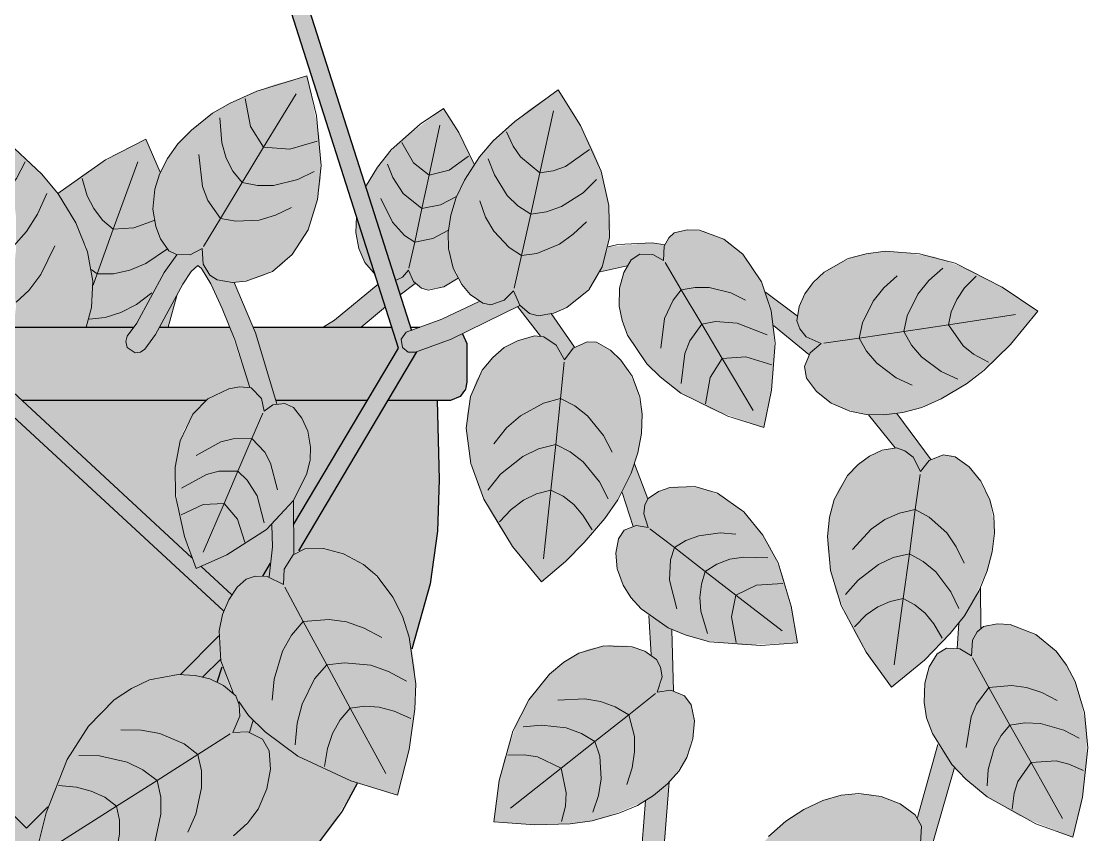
# Model space of a CAD drawing. Header units: millimetres. Extents: x -4 to 8794, y -6642 to 2653.
# Drawn here: x 3198.6 to 3489.2, y -4239.5 to -4017.7 of the extents above; entities that cross this region are included whole.
import ezdxf

# ---------------------------------------------------------------- set-up
doc = ezdxf.new("R2010")
doc.units = ezdxf.units.MM
for name, color, linetype, lineweight, true_color in [('VEG-HOJAS', 117, 'Continuous', 18, 0x2e5e38), ('VEG-MACETA', 25, 'Continuous', 25, 0x745440), ('VEG-NERVIOS', 115, 'Continuous', 9, 0x528c5c)]:
    doc.layers.add(name, color=color, linetype=linetype, lineweight=lineweight, true_color=true_color)
doc.layers.add('VEG-RELLENO', color=253, linetype='Continuous', true_color=0x96c896)

# ---------------------------------------------------------------- blocks, each defined once
blk = doc.blocks.new('VEG_Pothos_colgante_ALZADO')
at = {"layer": 'VEG-RELLENO', "true_color": 0xeadcc2}
h = blk.add_hatch(color=254, dxfattribs=at)
h.dxf.hatch_style = 1
h.paths.add_polyline_path([(-2.4, -761), (-43.8, -719.5), (-41.4, -718.9), (-42.7, -713.9), (0, -756.6), (5.8, -750.8), (3.2, -760.2), (2.4, -761), (2.4, -790), (-2.4, -790)])
h.paths.add_polyline_path([(-28.3, -787.4), (-31.6, -783.4), (-36.1, -779.4), (-55.2, -721.9), (-50.4, -721.2)])
h.paths.add_polyline_path([(-86.2, -660.6), (-83.2, -656.3), (-70, -678.5), (-76.1, -677.6)])
h.paths.add_polyline_path([(-106.1, -627.2), (-106.3, -625.3), (-5.5, -309.3), (-3.4, -311.1), (0, -312), (3.4, -311.1), (5.5, -309.3), (104.9, -620.9), (102.4, -622.5), (102.2, -625), (103.7, -626.7), (106.3, -626.8), (74.1, -681), (72.8, -681.9), (72.8, -673.7), (101.4, -625.7), (1.6, -312.9), (-17.5, -625), (45, -682.9), (46.2, -685.8), (47.5, -685.2), (55.9, -693), (53.7, -697.4), (-19.4, -629.9), (-52.8, -691.7), (-56.1, -687.7), (-22.4, -625.3), (-3.6, -319.1), (-101.4, -625.7), (-98.9, -630), (-104.1, -630.5)])
h.paths.add_polyline_path([(-2.4, -31.7), (2.4, -31.7), (2.4, -288.6), (0, -288), (-2.4, -288.6)])
h.paths.add_polyline_path([(56, -719.5), (51.9, -716.8), (53.3, -712.6), (54.5, -716)])
h.paths.add_polyline_path([(33.5, -787.1), (30.7, -792.3), (29.2, -792.3), (28.1, -791.5), (27.7, -789.2), (35.1, -767.3), (40.5, -766.2)])
h.paths.add_polyline_path([(48, -715.4), (41.9, -714.7), (52.4, -704.2), (52.8, -710.6)])
h.paths.add_polyline_path([(66.5, -684.4), (66.1, -688.1), (64.4, -687.9)])
at = {"layer": 'VEG-RELLENO', "true_color": 0x6ba364}
h = blk.add_hatch(color=83, dxfattribs=at)
h.dxf.hatch_style = 1
h.paths.add_polyline_path([(76.4, -551.5), (79.8, -567.9), (80.2, -579.6), (78.9, -587), (77.3, -592), (75.1, -596.4), (72.4, -600.2), (69.3, -603.2), (64.6, -606), (59.8, -607.5), (56.1, -607.8), (51.9, -607.1), (49.9, -605.8), (47.9, -602.3), (47.8, -598.6), (44.1, -600.4), (40.8, -600.2), (38.8, -599.2), (36.5, -595.9), (35.2, -592.6), (34.5, -585.1), (36.2, -578.3), (38.4, -574), (41.2, -570), (49.1, -562.8), (53.8, -559.8), (59.1, -557.2), (67.4, -553.9)])
h.paths.add_polyline_path([(50, -585.3), (56.2, -581.5), (61.5, -576.8), (66.3, -571.5), (70.2, -565.4), (64.1, -569.2), (58.7, -573.9), (54, -579.2)], flags=0)
at = {"layer": 'VEG-RELLENO', "true_color": 0x64985d}
h = blk.add_hatch(color=83, dxfattribs=at)
h.dxf.hatch_style = 1
h.paths.add_polyline_path([(144.9, -555.3), (151, -565), (154.4, -571.9), (155.2, -573.8), (156, -575.7), (151.8, -579.8), (147.6, -585.7), (144.1, -592), (141.7, -599), (146.9, -593.7), (151, -587.8), (156.4, -576.9), (158.4, -585), (159.1, -592.3), (158.6, -597.3), (156.9, -603.6), (154.9, -607.5), (151.3, -611.7), (147.2, -614.7), (143.7, -616.2), (139.4, -616.9), (137.1, -616.3), (134, -613.5), (132.7, -610.1), (129.7, -612.9), (126.5, -613.9), (124.3, -613.5), (120.9, -611.1), (118.6, -608.4), (115.5, -601.4), (114.9, -594.2), (115.6, -589.5), (117.1, -584.7), (122.3, -575.1), (125.8, -570.7), (130.1, -566.5), (137, -560.6)])
at = {"layer": 'VEG-RELLENO', "true_color": 0x689e61}
h = blk.add_hatch(color=83, dxfattribs=at)
h.dxf.hatch_style = 1
h.paths.add_polyline_path([(113.6, -560.4), (117.8, -566.9), (122, -575.6), (117.1, -584.7), (115.1, -592.7), (115.2, -600), (117.6, -606.7), (113.7, -609), (108.7, -609.8), (105.4, -607.6), (104.1, -604.5), (102.4, -606.4), (100.5, -607.3), (92.4, -581.8), (97.4, -574), (103, -568.4)])
h.paths.add_polyline_path([(109.1, -595.1), (110, -589.2), (110, -583.4), (109.4, -577.6), (107.8, -571.9), (106.8, -577.8), (106.8, -583.6), (107.4, -589.4)], flags=0)
h.paths.add_polyline_path([(95, -605.7), (91.7, -601.5), (90.2, -597.6), (89.7, -594.2), (89.9, -589.8)])
at = {"layer": 'VEG-RELLENO', "true_color": 0x6ca364}
h = blk.add_hatch(color=83, dxfattribs=at)
h.dxf.hatch_style = 1
h.paths.add_polyline_path([(-13.7, -563), (-4.7, -569.9), (4.1, -578.3), (8.6, -583.7), (13.4, -591.6), (16.6, -599.5), (18, -607.5), (17.7, -614.7), (16.2, -620), (-3.5, -620), (-2.9, -614.2), (-3.8, -607.4), (-2.9, -598.9), (-2.9, -589.8), (-3.9, -581.9), (-5.4, -576.7), (-7.3, -585.6), (-7.5, -599.6), (-10.7, -595.3), (-15.4, -590.8)])
h.paths.add_polyline_path([(-30, -582.1), (-23.9, -570.1), (-18.5, -561.9), (-20, -587.4)])
at = {"layer": 'VEG-RELLENO', "true_color": 0xced696}
h = blk.add_hatch(color=71, dxfattribs=at)
h.dxf.hatch_style = 1
h.paths.add_polyline_path([(50, -585.3), (54, -579.2), (58.7, -573.9), (64.1, -569.2), (70.2, -565.4), (66.3, -571.5), (61.5, -576.8), (56.2, -581.5)])
at = {"layer": 'VEG-RELLENO', "true_color": 0x6ca364}
h = blk.add_hatch(color=83, dxfattribs=at)
h.dxf.hatch_style = 1
h.paths.add_polyline_path([(32.5, -568.8), (36.4, -577.8), (34.5, -585.1), (35.2, -592.6), (37.6, -597.8), (39.4, -599.6), (40.9, -600.3), (37.4, -605.3), (29.2, -620), (16.2, -620), (18, -613), (17.7, -604.4), (20.3, -599.2), (23.2, -591.6), (24.8, -583.4), (19.9, -590.1), (16, -597.6), (13.4, -591.6), (8.5, -583.6), (16.2, -577.8), (27.2, -571.3)])
h.paths.add_polyline_path([(41, -611.1), (38.6, -620), (36.3, -620)])
at = {"layer": 'VEG-RELLENO', "true_color": 0xced696}
h = blk.add_hatch(color=71, dxfattribs=at)
h.dxf.hatch_style = 1
h.paths.add_polyline_path([(109.1, -595.1), (106.8, -583.6), (106.8, -577.8), (107.8, -571.9), (109.4, -577.6), (110, -583.4), (110, -589.2)])
h = blk.add_hatch(color=71, dxfattribs=at)
h.dxf.hatch_style = 1
h.paths.add_polyline_path([(141.7, -599), (144.1, -592), (147.6, -585.7), (151.8, -579.8), (155.9, -575.4), (156.4, -576.9), (155.7, -578.7), (151, -587.8), (146.9, -593.7)])
h = blk.add_hatch(color=71, dxfattribs=at)
h.dxf.hatch_style = 1
h.paths.add_polyline_path([(16.1, -597.3), (19.9, -590.1), (24.8, -583.4), (23.2, -591.6), (20.3, -599.2), (17.7, -604.4)])
at = {"layer": 'VEG-RELLENO', "true_color": 0x6ba263}
h = blk.add_hatch(color=83, dxfattribs=at)
h.dxf.hatch_style = 1
h.paths.add_polyline_path([(200.9, -647.4), (186.4, -642.3), (176.8, -637), (171.4, -632.5), (168, -628.8), (163.2, -620.8), (161.9, -616.9), (161.4, -611.8), (162, -607.2), (163.2, -604.1), (165.3, -601.1), (167.1, -600.1), (170.7, -600.2), (173.6, -601.8), (173.8, -597.9), (175.5, -595.2), (177.2, -594), (181.1, -593.5), (184.5, -593.8), (191.2, -596.6), (196.2, -601.2), (200.9, -609.1), (203.5, -619.1), (203.9, -628.2), (202.8, -638.7)])
h.paths.add_polyline_path([(172.9, -616.3), (177.1, -621.9), (182.1, -626.6), (187.5, -630.8), (193.7, -634.1), (189.5, -628.5), (184.6, -623.7), (179.1, -619.6)], flags=0)
at = {"layer": 'VEG-RELLENO', "true_color": 0x87a96a}
h = blk.add_hatch(color=63, dxfattribs=at)
h.dxf.hatch_style = 1
h.paths.add_polyline_path([(27.1, -623.3), (37.4, -605.3), (40.4, -600.8), (40.9, -600.3), (44.6, -600.3), (47.8, -598.6), (47.9, -602.3), (49.9, -605.8), (51.9, -607.1), (56.6, -607.8), (62.4, -621.6), (68.2, -640.9), (64.7, -642.9), (64, -639.5), (62.2, -637.3), (60.8, -636.5), (56.7, -623.5), (53.3, -614.9), (50.2, -608.2), (47.7, -604), (46.7, -603.2), (44.8, -604.8), (42.6, -608.3), (35.1, -622), (32.4, -625.8), (31, -626.8), (29.3, -626.9), (27.4, -625.6)])
h.paths.add_polyline_path([(72.7, -667.7), (72.8, -681.9), (70.2, -686), (70, -690.2), (66.1, -688.1), (67, -679.9), (66.8, -673.9)])
h.paths.add_polyline_path([(60.7, -730.5), (56.2, -730.5), (58, -726.7), (57.8, -722.1), (61.7, -727.2)])
h.paths.add_polyline_path([(50.9, -762.5), (48.1, -776.5), (46.8, -778), (45.3, -781.3), (45.6, -785.5), (41.5, -783.9), (42.1, -775.4), (44.2, -765.1)])
h.paths.add_polyline_path([(66.5, -866.9), (65.7, -872), (67.3, -876.4), (62.7, -875.8), (61.1, -869.9), (65.3, -863)])
h.paths.add_polyline_path([(71.5, -914.3), (70.2, -921.4), (65.7, -921.9), (67.2, -917.2), (66.8, -914), (65.6, -911.6), (65.7, -909.7)])
h.paths.add_polyline_path([(52.2, -1030.6), (54.9, -1045.4), (53.1, -1048.1), (52.9, -1051.8), (54.1, -1055.5), (56.8, -1058.4), (52, -1059.6), (46.9, -1035.7)])
h.paths.add_polyline_path([(65.8, -1090.1), (67.5, -1098.3), (62.9, -1098.9), (64.2, -1095.2), (63.8, -1091.9), (62.1, -1089.4), (59.2, -1088), (58.8, -1086.4)])
h.paths.add_polyline_path([(70.7, -1120.9), (71.3, -1145.4), (68.9, -1148.1), (68.2, -1152), (69.6, -1156.7), (65, -1156.2), (65, -1127.5)])
h.paths.add_polyline_path([(68.9, -1189.8), (67.5, -1211.6), (63.2, -1212), (64.5, -1208), (63.9, -1204.8), (62, -1202.6), (63.3, -1184.4)])
h.paths.add_polyline_path([(66.8, -1237.1), (66.7, -1260.4), (65, -1262.8), (64.2, -1266.6), (65.2, -1270.8), (60.7, -1269.8), (60.7, -1242.1)])
h.paths.add_polyline_path([(67.2, -1307.7), (67.3, -1322.1), (62.8, -1323.3), (63.7, -1318.7), (62.6, -1314.6), (61.2, -1312.5), (61.1, -1302.8)])
h.paths.add_polyline_path([(50.8, -829.6), (51.6, -830), (54.3, -831.2), (50.8, -833.4)])
h.paths.add_polyline_path([(57.7, -963.2), (54.2, -960.5), (58.6, -958.6)])
h = blk.add_hatch(color=63, dxfattribs=at)
h.dxf.hatch_style = 1
h.paths.add_polyline_path([(113.2, -617.8), (123.3, -613), (126.5, -613.9), (128.5, -613.4), (130.6, -612.4), (132.7, -610.1), (134.4, -614.1), (115.7, -623.3), (106, -626.8), (104, -626.8), (102.4, -625.6), (102.1, -623.3), (103.4, -621.4)])
h.paths.add_polyline_path([(158.5, -598.1), (170.7, -597), (174, -597.6), (173.6, -601.8), (170.7, -600.2), (167.1, -600.1), (165.3, -601.1), (163.7, -603.3), (156.3, -604.9)])
h.paths.add_polyline_path([(201.4, -610.5), (210, -616.9), (210.4, -619.8), (212.5, -622.7), (216.6, -624.5), (213.2, -627.5), (203.6, -619.6)])
h.paths.add_polyline_path([(237.2, -643.6), (246.5, -656.2), (243.6, -659.4), (242, -655.9), (239.4, -653.7), (236.7, -652.9), (229.5, -643.9)])
h.paths.add_polyline_path([(260, -690.9), (260.1, -702.1), (257.6, -706), (257.5, -709.6), (253.6, -707.6), (254.1, -700.7)])
h.paths.add_polyline_path([(252.9, -740.1), (245.8, -764.7), (241.3, -764.2), (243.6, -760.7), (243.9, -756.1), (242.8, -753.7), (248.4, -733.8)])
h.paths.add_polyline_path([(237.2, -802.7), (235.2, -803.8), (233.5, -806.6), (232.9, -810), (233.7, -813.4), (229.2, -812.2), (232.4, -795.7), (239.2, -792.1)])
h.paths.add_polyline_path([(229.3, -842.3), (226, -858.4), (221.5, -858), (223.7, -854.1), (223.8, -850.5), (222, -847.6), (224.5, -835.7)])
h.paths.add_polyline_path([(221.4, -883.5), (219.7, -893.7), (216.9, -895.6), (215.5, -898.9), (215.3, -902.6), (216.7, -906.2), (211.9, -905.7), (214.6, -887.5)])
h.paths.add_polyline_path([(213.8, -939), (212.6, -950.6), (207.8, -950.6), (209.7, -947.1), (210, -944.9), (209.7, -941.3), (207.8, -938.4), (208.4, -933.1)])
h.paths.add_polyline_path([(210, -980.1), (209.3, -989.1), (206.9, -991), (205.7, -994.2), (205.7, -997.8), (207.3, -1001.2), (202.6, -1001), (203.6, -984.7)])
h.paths.add_polyline_path([(207.6, -1032.8), (208, -1060), (203.3, -1060.4), (204.9, -1055.5), (204.2, -1051.3), (201.8, -1048.2), (201.6, -1027.2)])
h.paths.add_polyline_path([(208.6, -1087.6), (208.6, -1094.5), (206.7, -1096.3), (205.7, -1099.5), (205.7, -1102.3), (207, -1105.7), (202.4, -1105.3), (202.6, -1093)])
h.paths.add_polyline_path([(206, -1139.6), (203.6, -1159.5), (198.9, -1158.8), (201.1, -1155.6), (201.9, -1151.8), (201.2, -1148), (199.4, -1145.5), (200.6, -1134.5)])
h.paths.add_polyline_path([(200, -1184.9), (198.4, -1195.1), (195.6, -1199.2), (195.3, -1203.1), (191.5, -1201), (193.2, -1189.4)])
at = {"layer": 'VEG-RELLENO', "true_color": 0x679c5f}
h = blk.add_hatch(color=83, dxfattribs=at)
h.dxf.hatch_style = 1
h.paths.add_polyline_path([(275.6, -615.7), (269.4, -623.4), (264.1, -628.8), (254.5, -636.6), (247.5, -640.4), (242.3, -642.4), (237.1, -643.6), (231.9, -644), (227.3, -643.6), (221.7, -641.9), (217.2, -639.3), (214.5, -636.6), (212.2, -633), (212, -630.7), (213.6, -627), (216.6, -624.5), (212.5, -622.7), (210.4, -619.8), (209.9, -617.5), (211, -613.2), (212.8, -609.8), (218.6, -604.1), (225.5, -600.8), (230.5, -599.7), (235.8, -599.3), (247.3, -600.8), (256.9, -604.3), (267.4, -609.9)])
h.paths.add_polyline_path([(228.9, -615.6), (236.8, -615.2), (244.3, -613.6), (251.6, -611.1), (258.6, -607.5), (250.7, -607.8), (243.2, -609.4), (235.9, -611.9)], flags=0)
at = {"layer": 'VEG-RELLENO', "true_color": 0x87a96a}
h = blk.add_hatch(color=63, dxfattribs=at)
h.dxf.hatch_style = 1
h.paths.add_polyline_path([(83.9, -618.1), (95.8, -608.3), (97.8, -614.5), (91.2, -620), (80.8, -620)])
h.paths.add_polyline_path([(143, -616.3), (149.3, -625.5), (146.6, -628.9), (144.7, -625.3), (140.1, -622.5), (133.8, -614.4), (134.4, -614.1), (136.4, -615.9), (138.6, -616.8)])
h.paths.add_polyline_path([(169.3, -666.8), (168.2, -670.9), (169.4, -674.6), (165.3, -674.4), (162.3, -665.1), (165.7, -657.3)])
h.paths.add_polyline_path([(175.9, -702.5), (176.3, -719.2), (171.9, -719.5), (173.1, -716.5), (173, -714.1), (172.2, -711.3), (170.2, -709.4), (169.6, -698.6)])
h.paths.add_polyline_path([(175.1, -744.1), (173.9, -760.2), (172.3, -761.7), (171.2, -764.1), (171.3, -768.2), (167.3, -766.5), (168.7, -749.1)])
h.paths.add_polyline_path([(170.9, -799.8), (168, -826), (163.3, -826.6), (164.8, -822.1), (164.4, -818.7), (163.3, -815.7), (165.4, -793.9)])
h.paths.add_polyline_path([(162.4, -871.1), (159.7, -873.1), (158.8, -875), (158.7, -878.1), (160.1, -881.3), (155.7, -881.5), (157, -864.8), (163.4, -860.7)])
h.paths.add_polyline_path([(162, -909.9), (164.7, -933.5), (159.9, -934.1), (161.2, -930.3), (161.1, -927.2), (159.9, -923.6), (157, -921.1), (155.6, -904.8)])
h.paths.add_polyline_path([(178.5, -1008.1), (182.2, -1031.3), (177.6, -1032.4), (178.5, -1028.7), (178.3, -1026.7), (176.7, -1022.7), (174.5, -1020.9), (171.8, -1004.3)])
h.paths.add_polyline_path([(196.6, -1128.4), (199.4, -1145.4), (196.1, -1142.7), (195.7, -1139.5), (194.7, -1137.6), (191.7, -1135.9), (189.7, -1122.4), (195.7, -1126)])
h.paths.add_polyline_path([(206.1, -1187.1), (204.5, -1189.9), (204.2, -1194.2), (200.8, -1194.3), (200, -1184.9), (204.9, -1179)])
h.paths.add_polyline_path([(203.2, -1265.4), (199.5, -1280.6), (197.2, -1281.9), (195.3, -1285.4), (194.8, -1287.3), (195.3, -1290.9), (191, -1289.3), (196.1, -1269.7)])
h.paths.add_polyline_path([(188.8, -1323.6), (186.7, -1336.5), (182.1, -1336.2), (184, -1333.2), (184.4, -1331.3), (184.1, -1327.5), (182.4, -1325.2), (184.1, -1317.1)])
h.paths.add_polyline_path([(184.4, -1361.4), (183.7, -1380), (181.8, -1381.8), (180.8, -1385.5), (180.9, -1387.3), (182.1, -1390.5), (177.6, -1390), (178.2, -1366)])
h.paths.add_polyline_path([(183.7, -1420.4), (183.7, -1433.6), (179.3, -1435), (179.9, -1430.4), (177.7, -1425), (177.7, -1415)])
h.paths.add_polyline_path([(105.9, -608.1), (101.8, -611.2), (100.5, -607.3), (102.4, -606.4), (104.1, -604.5)])
at = {"layer": 'VEG-RELLENO', "true_color": 0xced696}
h = blk.add_hatch(color=71, dxfattribs=at)
h.dxf.hatch_style = 1
h.paths.add_polyline_path([(228.9, -615.6), (235.9, -611.9), (243.2, -609.4), (250.7, -607.8), (258.6, -607.5), (251.6, -611.1), (244.3, -613.6), (236.8, -615.2)])
h = blk.add_hatch(color=71, dxfattribs=at)
h.dxf.hatch_style = 1
h.paths.add_polyline_path([(174.7, -617), (184.6, -623.7), (189.5, -628.5), (193.7, -634.1), (187.5, -630.8), (182.1, -626.6), (177.1, -621.9), (172.9, -616.3)])
at = {"layer": 'VEG-RELLENO', "true_color": 0xd0845f}
h = blk.add_hatch(color=33, dxfattribs=at)
h.dxf.hatch_style = 1
h.paths.add_polyline_path([(120, -635.5), (118.5, -638.5), (116, -639.9), (98.5, -640), (106.3, -626.7), (118.8, -621.8), (120, -624.5)])
h.paths.add_polyline_path([(67.9, -640), (61.8, -620), (99.6, -620), (101.4, -625.7), (92.9, -640)])
h.paths.add_polyline_path([(-1.3, -640), (-17.5, -625), (-17.2, -620), (29.2, -620), (27.4, -622.5), (27, -624.2), (27.8, -626), (29.9, -627), (32.2, -626), (36.3, -620), (55.3, -620), (60.8, -636.5), (55.1, -636.8), (48.9, -640)])
h.paths.add_polyline_path([(-24.8, -640), (-19.4, -629.9), (-8.4, -640)])
h.paths.add_polyline_path([(-69.5, -640), (-64.1, -632.7), (-61, -626.8), (-58.8, -626.8), (-57.3, -625.4), (-57.1, -623.1), (-58.8, -620), (-22, -620), (-22.4, -625.3), (-30.3, -640)])
h.paths.add_polyline_path([(-83.3, -640), (-82.4, -635.9), (-78.8, -640)])
h.paths.add_polyline_path([(-118.9, -638.2), (-120, -635.5), (-119.8, -623.6), (-111, -626.8), (-109.3, -626.9), (-107.3, -625.3), (-107.3, -622.7), (-108.4, -621.4), (-112.2, -620), (-104.6, -620), (-106.4, -626.1), (-104.1, -630.5), (-111.5, -633.2)])
h.paths.add_polyline_path([(-90.9, -620), (-89.6, -624.1), (-87.1, -629.4), (-88.1, -633.6), (-92.5, -631.1), (-98.9, -630), (-101.4, -625.7), (-99.6, -620)])
at = {"layer": 'VEG-RELLENO', "true_color": 0x669a5e}
h = blk.add_hatch(color=83, dxfattribs=at)
h.dxf.hatch_style = 1
h.paths.add_polyline_path([(140.3, -689.5), (133.4, -681.3), (129, -674.7), (125.6, -668.9), (123, -663.1), (120.7, -655.2), (119.9, -649.5), (120, -644), (121, -638.9), (122.6, -634.4), (126.1, -629.4), (130.2, -625.6), (133.8, -623.7), (138.4, -622.4), (141, -622.7), (144.7, -625.3), (146.6, -628.9), (149.5, -625.4), (152.8, -624), (155.3, -624.1), (159.1, -626.3), (162, -629), (166.3, -636.1), (167.8, -643.7), (167.6, -649), (166.6, -654.3), (164.8, -659.8), (162.2, -665.3), (158.9, -670.5), (154.8, -675.6), (148.1, -682.8)])
h.paths.add_polyline_path([(143.2, -642.4), (139.3, -649.5), (136.7, -656.9), (134.9, -664.5), (134.4, -672.6), (138.3, -665.5), (140.9, -658.1), (142.7, -650.4)], flags=0)
at = {"layer": 'VEG-RELLENO', "true_color": 0x689e61}
h = blk.add_hatch(color=83, dxfattribs=at)
h.dxf.hatch_style = 1
h.paths.add_polyline_path([(46.2, -685.8), (41.8, -672.6), (40.4, -662.9), (40.6, -656.6), (41.4, -652.3), (44.6, -644.8), (46.8, -641.9), (50.4, -638.9), (54.1, -637.1), (57.1, -636.4), (60.5, -636.4), (62.2, -637.3), (64.2, -639.9), (64.7, -642.9), (67.6, -641.1), (70.4, -640.8), (72.1, -641.4), (74.5, -643.9), (76, -646.5), (77.4, -652.7), (76.8, -658.7), (73.5, -666.1), (67.7, -673.1), (60, -679), (53.4, -682.7)])
h.paths.add_polyline_path([(56.2, -650.8), (53.4, -656.3), (51.6, -662), (50.4, -667.9), (50.2, -674.1), (53, -668.6), (54.8, -662.9), (56, -657)], flags=0)
at = {"layer": 'VEG-RELLENO', "true_color": 0xe08e66}
h = blk.add_hatch(color=11, dxfattribs=at)
h.dxf.hatch_style = 1
h.paths.add_polyline_path([(111.9, -640), (112.4, -661.6), (112, -675.6), (110, -690), (105, -707.8), (103.8, -702.5), (101.6, -697), (98.8, -692), (94.3, -686.7), (89.1, -683.1), (83.7, -680.9), (78.2, -680.3), (74.1, -681), (98.5, -640)])
h.paths.add_polyline_path([(90.1, -744.4), (82.5, -757.1), (78.9, -761.4), (75.2, -765), (67.5, -771), (61.1, -775.7), (53.9, -774.9), (50.2, -775.4), (48.1, -776.5), (50.9, -762.3), (56.4, -758.7), (61.3, -754), (63.8, -750), (65.9, -744.6), (66.5, -740.5), (66.1, -735.5), (64.3, -732.4), (60.7, -730.5), (61.7, -727.2), (66.7, -731.8), (73.9, -737)])
h.paths.add_polyline_path([(35.9, -780), (40.5, -766.2), (44.2, -765.1), (42.1, -775.4), (41.8, -780)])
h.paths.add_polyline_path([(2.4, -780), (2.4, -764.8), (11.2, -766.6), (20.9, -767.6), (27.7, -767.9), (35.1, -767.3), (30.8, -780)])
h.paths.add_polyline_path([(-30.8, -780), (-50.4, -721.2), (-43.8, -719.5), (-2.4, -761), (-2.4, -780)])
h.paths.add_polyline_path([(-62.6, -774.6), (-68, -770.7), (-69.6, -763.4), (-66.9, -758.1), (-64.8, -751.3), (-64.4, -745), (-65.5, -739.2), (-67.8, -734.3), (-71.7, -729.9), (-74.1, -729), (-78.1, -729.5), (-80.4, -719.9), (-74.5, -721.6), (-67.2, -722.6), (-55.2, -721.9), (-36.1, -779.4), (-42, -775.6), (-48.2, -773.3), (-55.7, -772.8)])
h.paths.add_polyline_path([(-99, -724.7), (-105.7, -705.9), (-110, -690), (-111.3, -682.7), (-112.4, -668.6), (-105.8, -668.7), (-100.9, -668.1), (-92.7, -665.4), (-93, -680), (-92, -691.1), (-94.7, -692.8), (-96, -694.7), (-96.6, -701.2), (-95.8, -704.7), (-93.7, -709.5), (-91.3, -712.8), (-87.4, -716.2), (-85.5, -724.3), (-88, -723.1), (-91.5, -722.9), (-95.7, -723.5)])
h.paths.add_polyline_path([(52.8, -710.6), (53.3, -712.6), (51.9, -716.8), (48, -715.4)])
h.paths.add_polyline_path([(53.7, -697.4), (52.4, -704.2), (41.9, -714.7), (36.6, -715.3), (31.9, -716.9), (25.4, -720.5), (21, -724.2), (16.9, -728.8), (12, -736), (9.1, -742), (5.8, -750.8), (0, -756.6), (-42.7, -713.9), (-47.8, -700.1), (-52.8, -691.7), (-24.8, -640), (-8.4, -640)])
h.paths.add_polyline_path([(59.8, -688.7), (55.9, -693), (47.5, -685.2), (58.6, -679.8), (66.8, -673.9), (67, -679.9), (66.5, -684.4), (64.4, -687.9)])
h.paths.add_polyline_path([(41.1, -669.3), (45, -682.9), (-1.3, -640), (48.9, -640), (45.3, -643.7), (42.8, -648.3), (41.4, -652.3), (40.5, -658.2), (40.4, -664.4)])
h.paths.add_polyline_path([(67.9, -640), (92.9, -640), (72.8, -673.7), (72.7, -667.4), (76.4, -659.9), (77.4, -655.1), (77.3, -651.6), (76, -646.5), (73.9, -643.2), (71.6, -641.1), (68.2, -640.9)])
h.paths.add_polyline_path([(-69.5, -640), (-30.3, -640), (-56.1, -687.7), (-62.1, -682.4), (-70, -678.5), (-83.2, -656.3), (-82, -653.6), (-81.3, -649.4), (-81.9, -646.4), (-84.1, -644.2), (-83.3, -640), (-78.8, -640), (-73.9, -644.7)])
h.paths.add_polyline_path([(-86.3, -660.8), (-76.1, -677.6), (-81.7, -678.3), (-86.9, -680.8), (-86.9, -668.2)])
at = {"layer": 'VEG-RELLENO', "true_color": 0xced696}
h = blk.add_hatch(color=71, dxfattribs=at)
h.dxf.hatch_style = 1
h.paths.add_polyline_path([(143.2, -642.4), (142.7, -650.4), (140.9, -658.1), (138.3, -665.5), (134.4, -672.6), (134.9, -664.5), (136.7, -656.9), (139.3, -649.5)])
h = blk.add_hatch(color=71, dxfattribs=at)
h.dxf.hatch_style = 1
h.paths.add_polyline_path([(56.2, -650.8), (54.8, -662.9), (53, -668.6), (50.2, -674.1), (50.4, -667.9), (51.6, -662), (53.4, -656.3)])
at = {"layer": 'VEG-RELLENO', "true_color": 0x689f61}
h = blk.add_hatch(color=83, dxfattribs=at)
h.dxf.hatch_style = 1
h.paths.add_polyline_path([(235.7, -718.2), (229.6, -710.1), (225.8, -703.5), (220.6, -692.2), (218.8, -684.4), (218.2, -678.8), (218.6, -673.5), (219.6, -668.6), (221.3, -664.2), (224.6, -659.4), (228.6, -655.9), (232, -654.1), (236.3, -652.9), (238.7, -653.3), (242, -655.9), (243.6, -659.4), (246.5, -656.1), (249.8, -654.8), (252.2, -655), (255.9, -657.3), (258.7, -660), (262.5, -667.1), (263.8, -674.5), (263.5, -679.6), (262.4, -684.8), (257.7, -695.3), (254.4, -700.3), (250.3, -705.1), (243.5, -711.9)])
h.paths.add_polyline_path([(235.4, -671.9), (233.1, -679.4), (232, -687), (231.9, -694.6), (233, -702.4), (235.3, -694.9), (236.3, -687.3), (236.5, -679.6)], flags=0)
at = {"layer": 'VEG-RELLENO', "true_color": 0x689e61}
h = blk.add_hatch(color=83, dxfattribs=at)
h.dxf.hatch_style = 1
h.paths.add_polyline_path([(210.1, -706.1), (195.1, -706.7), (184.5, -705.4), (177.9, -703.3), (173.6, -701.3), (166.4, -695.8), (163.9, -692.7), (161.7, -688.1), (160.7, -683.8), (160.7, -680.5), (161.6, -676.9), (162.9, -675.4), (166.1, -674.1), (169.4, -674.6), (168.2, -670.9), (168.7, -667.9), (169.9, -666.2), (173.2, -664.4), (176.4, -663.5), (183.4, -663.7), (189.5, -666), (196.6, -671.5), (202.5, -679.6), (206.1, -687.7), (208.8, -697.5)])
h.paths.add_polyline_path([(173.9, -687.8), (179.4, -691.8), (185.4, -694.7), (191.6, -697), (198.3, -698.2), (192.8, -694.3), (186.8, -691.3), (180.6, -689.1)], flags=0)
at = {"layer": 'VEG-RELLENO', "true_color": 0xced696}
h = blk.add_hatch(color=71, dxfattribs=at)
h.dxf.hatch_style = 1
h.paths.add_polyline_path([(235.4, -671.9), (236.5, -679.6), (236.3, -687.3), (235.3, -694.9), (233, -702.4), (231.9, -694.6), (232, -687), (233.1, -679.4)])
at = {"layer": 'VEG-RELLENO', "true_color": 0x69a062}
h = blk.add_hatch(color=83, dxfattribs=at)
h.dxf.hatch_style = 1
h.paths.add_polyline_path([(101.1, -747.6), (90.2, -744.4), (82.4, -741.2), (75.9, -738.1), (70.2, -734.6), (63.4, -728.9), (59.3, -724.3), (56.1, -719.4), (53.8, -714.3), (52.6, -709.3), (52.5, -702.8), (53.8, -697.1), (55.8, -693.2), (59, -689.3), (61.5, -688.1), (66.2, -688.1), (70, -690.2), (70.4, -685.4), (72.6, -682.1), (74.8, -680.7), (79.6, -680.3), (83.7, -680.9), (87.7, -682.4), (91.8, -684.7), (97.7, -690.5), (100.7, -695.2), (103.1, -700.6), (104.8, -706.5), (105.8, -713), (106.1, -719.6), (105.6, -726.5), (103.9, -737)])
h.paths.add_polyline_path([(75.6, -704), (77.8, -712.3), (81.1, -720.1), (85.4, -727.3), (90.8, -734), (88.7, -725.7), (85.3, -717.9), (81.1, -710.7)], flags=0)
at = {"layer": 'VEG-RELLENO', "true_color": 0xced696}
h = blk.add_hatch(color=71, dxfattribs=at)
h.dxf.hatch_style = 1
h.paths.add_polyline_path([(175.8, -688), (186.8, -691.3), (192.8, -694.3), (198.3, -698.2), (191.6, -697), (185.4, -694.7), (179.4, -691.8), (173.9, -687.8)])
at = {"layer": 'VEG-RELLENO', "true_color": 0x65995e}
h = blk.add_hatch(color=83, dxfattribs=at)
h.dxf.hatch_style = 1
h.paths.add_polyline_path([(285.2, -759.1), (270.2, -753.1), (260.3, -747), (254.6, -742), (251.1, -738), (246.3, -729.3), (245, -725.1), (244.5, -719.7), (245.2, -714.8), (246.5, -711.6), (248.8, -708.5), (250.7, -707.5), (254.4, -707.7), (257.5, -709.6), (257.8, -705.4), (259.6, -702.5), (261.5, -701.3), (265.6, -700.9), (269.3, -701.4), (276.3, -704.6), (281.6, -709.5), (284.3, -713.6), (286.4, -718.2), (288.9, -729), (289, -738.7), (287.6, -749.8)])
h.paths.add_polyline_path([(267.4, -718.8), (270.4, -725.7), (274.4, -731.8), (279.1, -737.4), (284.8, -742.3), (281.7, -735.5), (277.7, -729.3), (273, -723.7)], flags=0)
at = {"layer": 'VEG-RELLENO', "true_color": 0xced696}
h = blk.add_hatch(color=71, dxfattribs=at)
h.dxf.hatch_style = 1
h.paths.add_polyline_path([(75.6, -704), (81.1, -710.7), (85.3, -717.9), (88.7, -725.7), (90.8, -734), (85.4, -727.3), (81.1, -720.1), (77.8, -712.3)])
at = {"layer": 'VEG-RELLENO', "true_color": 0x659a5e}
h = blk.add_hatch(color=83, dxfattribs=at)
h.dxf.hatch_style = 1
h.paths.add_polyline_path([(127.3, -754.9), (128.5, -745.2), (130.1, -738), (134.1, -726.7), (138, -720.1), (141.3, -715.8), (145, -712.4), (149.1, -709.6), (153.1, -707.8), (158.7, -706.7), (163.8, -706.9), (167.4, -708), (171.1, -710), (172.5, -711.9), (173.2, -716), (171.9, -719.5), (176.1, -719.1), (179.3, -720.5), (180.8, -722.2), (181.9, -726.2), (182, -729.9), (179.9, -737.4), (175.8, -743.4), (172.2, -746.7), (168, -749.5), (157.8, -753.7), (152.2, -755), (146.1, -755.5), (136.9, -755.7)])
h.paths.add_polyline_path([(159.5, -724.6), (152, -725.6), (145, -727.7), (138.3, -730.6), (131.9, -734.7), (139.4, -733.7), (146.4, -731.6), (153.2, -728.7)], flags=0)
at = {"layer": 'VEG-RELLENO', "true_color": 0x64975c}
h = blk.add_hatch(color=83, dxfattribs=at)
h.dxf.hatch_style = 1
h.paths.add_polyline_path([(2.2, -764.8), (4.7, -754.1), (7.4, -746.4), (10, -739.9), (13.1, -734.1), (18.2, -727.2), (22.4, -722.9), (27, -719.4), (31.9, -716.9), (36.6, -715.3), (42.9, -714.7), (48.6, -715.5), (52.5, -717.1), (56.4, -719.8), (57.7, -722.1), (58, -726.7), (56.2, -730.5), (60.9, -730.6), (64.3, -732.4), (65.8, -734.5), (66.5, -739.1), (66.2, -743.3), (65.1, -747.3), (63.1, -751.4), (57.8, -757.6), (53.4, -760.9), (48.3, -763.6), (42.6, -765.6), (36.4, -767), (30, -767.8), (23.1, -767.7), (12.8, -766.9)])
h.paths.add_polyline_path([(43.8, -738), (35.8, -740.7), (28.5, -744.6), (21.7, -749.3), (15.7, -755.2), (23.6, -752.4), (30.9, -748.6), (37.7, -743.8)], flags=0)
at = {"layer": 'VEG-RELLENO', "true_color": 0xced696}
h = blk.add_hatch(color=71, dxfattribs=at)
h.dxf.hatch_style = 1
h.paths.add_polyline_path([(267.4, -718.8), (273, -723.7), (277.7, -729.3), (281.7, -735.5), (284.8, -742.3), (279.1, -737.4), (274.4, -731.8), (270.4, -725.7)])
h = blk.add_hatch(color=71, dxfattribs=at)
h.dxf.hatch_style = 1
h.paths.add_polyline_path([(159.5, -724.6), (153.2, -728.7), (146.4, -731.6), (139.4, -733.7), (131.9, -734.7), (138.3, -730.6), (145, -727.7), (152, -725.6)])
h = blk.add_hatch(color=71, dxfattribs=at)
h.dxf.hatch_style = 1
h.paths.add_polyline_path([(43.8, -738), (37.7, -743.8), (30.9, -748.6), (23.6, -752.4), (15.7, -755.2), (21.7, -749.3), (28.5, -744.6), (35.8, -740.7)])
at = {"layer": 'VEG-RELLENO', "true_color": 0x6aa263}
h = blk.add_hatch(color=83, dxfattribs=at)
h.dxf.hatch_style = 1
h.paths.add_polyline_path([(183.2, -792.8), (186.9, -782.5), (190.6, -775.2), (194, -769.1), (197.8, -763.7), (203.8, -757.4), (208.5, -753.5), (213.5, -750.6), (218.7, -748.5), (223.6, -747.4), (230, -747.4), (235.5, -748.8), (239.3, -750.7), (242.9, -753.8), (243.9, -756.1), (243.6, -760.7), (241.3, -764.2), (246.1, -764.8), (249.3, -767.1), (250.5, -769.3), (250.7, -774.1), (250, -778.2), (248.4, -782.1), (245.9, -786), (239.9, -791.7), (235.1, -794.5), (229.7, -796.7), (223.8, -798.1), (217.3, -798.8), (210.8, -798.9), (203.9, -798.1), (193.6, -796)])
h.paths.add_polyline_path([(231.7, -778), (223.2, -779.2), (215.3, -781.7), (207.6, -785.1), (200.5, -789.8), (208.9, -788.6), (216.9, -786.1), (224.5, -782.7)], flags=0)
at = {"layer": 'VEG-HOJAS'}
for points in [[(76.4, -551.5), (79, -562.4), (80.3, -575.9), (79.3, -585.2), (76.7, -593.5), (72.4, -600.2), (67, -604.8), (59.8, -607.5), (56.1, -607.8), (51.9, -607.1), (49.9, -605.8), (48.1, -602.8), (47.8, -598.6), (44.6, -600.3), (40.8, -600.2), (38.8, -599.2), (36.5, -595.9), (35.2, -592.6), (34.4, -587.8), (34.9, -582.4), (36.2, -578.3), (38.4, -574), (41.2, -570), (44.9, -566.3), (50.7, -561.7), (55.5, -558.9), (62.7, -555.7)], [(144.9, -555.3), (151, -565), (156.6, -577.5), (158.7, -586.8), (158.9, -595.7), (156.9, -603.6), (153.2, -609.8), (147.2, -614.7), (143.7, -616.2), (139.4, -616.9), (137.1, -616.3), (134.4, -614), (132.7, -610.1), (130.2, -612.7), (126.5, -613.9), (124.3, -613.5), (120.9, -611.1), (118.6, -608.4), (116.3, -603.9), (115, -598.6), (114.9, -594.2), (115.6, -589.5), (117.1, -584.7), (119.3, -579.9), (123.4, -573.6), (127.2, -569.2), (133.1, -563.9)], [(200.9, -647.4), (191.1, -644.3), (178.3, -638), (172.7, -633.6), (169, -630), (163.8, -622.2), (162.3, -618.2), (161.5, -614.3), (161.6, -609.4), (162.8, -605.1), (164.8, -601.7), (167.1, -600.1), (170.7, -600.2), (173.6, -601.8), (173.8, -597.9), (175, -595.7), (176.5, -594.3), (180, -593.5), (183.4, -593.6), (190, -596), (195.2, -600.1), (200.3, -607.7), (202.9, -615.6), (204, -624.4), (203, -637.2)], [(275.6, -615.7), (268.2, -624.7), (261, -631.7), (256.2, -635.5), (249.3, -639.6), (244, -641.9), (238.8, -643.3), (233.6, -643.9), (228.8, -643.8), (224.4, -642.9), (219.3, -640.7), (215.3, -637.6), (212.6, -633.9), (212, -630.7), (213.6, -627), (216.6, -624.5), (212.5, -622.7), (210.7, -620.5), (209.9, -618.3), (210.6, -614.4), (212.1, -610.9), (214.4, -607.8), (217.4, -605), (223.9, -601.3), (228.8, -600), (234, -599.3), (243.4, -600), (253.1, -602.6), (265.9, -609.1)], [(140.3, -689.5), (132.4, -679.8), (124.6, -666.9), (121.1, -657.2), (119.8, -647.6), (121, -638.9), (124.2, -631.7), (127.1, -628.3), (130.2, -625.6), (133.8, -623.7), (138.4, -622.4), (141, -622.7), (144.3, -624.9), (146.6, -628.9), (149, -625.7), (152.8, -624), (155.3, -624.1), (159.1, -626.3), (162, -629), (165, -633.4), (167.1, -639), (167.8, -643.7), (167.6, -649), (166.6, -654.3), (164.8, -659.8), (161.1, -667.1), (157.6, -672.2), (152, -678.7), (146.9, -683.9)], [(46.2, -685.8), (43, -677.1), (40.6, -666), (40.5, -658.2), (41.8, -651), (45.3, -643.7), (49.4, -639.6), (55.1, -636.8), (58, -636.3), (61.2, -636.6), (64, -639.5), (64.7, -642.9), (67.1, -641.2), (70.4, -640.8), (72.7, -641.9), (75, -644.8), (76.6, -648.4), (77.4, -652.7), (77.3, -656.2), (76.4, -659.9), (72.7, -667.3), (65.4, -675.2), (54.6, -682.1)], [(235.7, -718.2), (228.8, -708.6), (222, -695.9), (219.1, -686.4), (218.3, -677.1), (218.8, -671.8), (220.1, -667), (223.7, -660.5), (226.6, -657.5), (229.7, -655.2), (233.2, -653.6), (237.1, -652.9), (239.4, -653.7), (241.6, -655.5), (243.6, -659.4), (246, -656.4), (249.8, -654.8), (253.1, -655.4), (256.9, -658.1), (260.1, -662), (262.5, -667.1), (263.6, -671.4), (263.8, -676.2), (263.2, -681.3), (261.8, -686.5), (259.6, -691.8), (255.6, -698.7), (251.7, -703.5), (244.7, -710.8)], [(210.1, -706.1), (200.1, -706.8), (186.1, -705.8), (179.5, -703.9), (174.9, -702), (167.5, -696.8), (164.7, -693.7), (162.6, -690.4), (161, -685.9), (160.6, -681.6), (161.3, -677.7), (162.9, -675.4), (166.1, -674.1), (169.4, -674.6), (168.2, -670.9), (168.5, -668.5), (169.4, -666.7), (172.2, -664.8), (175.3, -663.7), (182.1, -663.5), (188.3, -665.3), (195.5, -670.4), (200.7, -676.7), (204.8, -684.3), (208.4, -696.1)], [(285.2, -759.1), (275.1, -755.4), (261.8, -748.1), (256, -743.3), (252.2, -739.3), (246.9, -730.8), (245.3, -726.5), (244.6, -722.4), (244.8, -717.1), (246, -712.6), (248.2, -709.1), (250.7, -707.5), (254.4, -707.7), (257.5, -709.6), (257.8, -705.4), (259.1, -703.1), (260.8, -701.6), (264.5, -700.9), (268.1, -701.1), (275.1, -703.8), (280.6, -708.4), (283.4, -712.2), (285.8, -716.6), (288.3, -725.2), (289.2, -734.7), (287.8, -748.2)], [(127.3, -754.9), (128.8, -743.6), (132.5, -730.2), (136.9, -721.6), (142.5, -714.6), (146.4, -711.4), (150.5, -708.9), (157.3, -706.9), (165, -707.2), (168.5, -708.4), (171.7, -710.6), (172.8, -712.7), (173.2, -715.4), (171.9, -719.5), (175.6, -719), (179.3, -720.5), (181.1, -723), (182, -727.4), (181.6, -732.3), (179.9, -737.4), (177.8, -741.1), (174.7, -744.5), (170.9, -747.7), (166.5, -750.4), (161.4, -752.5), (154.1, -754.6), (148.1, -755.4), (138.5, -755.7)]]:
    blk.add_lwpolyline(points, close=True, dxfattribs=at)
for points in [[(92.4, -581.8), (95.6, -576.4), (99.4, -571.7), (107.3, -564.7), (113.6, -560.4), (117.8, -566.9), (122, -575.6)], [(-13.7, -563), (-6.3, -568.5), (4.1, -578.3), (8.6, -583.7), (13.4, -591.6), (16.6, -599.5), (18, -607.5), (17.7, -614.7), (16.2, -620)], [(8.5, -583.6), (21.5, -574.4), (32.5, -568.8), (36.4, -577.8)], [(95, -605.7), (92.2, -602.4), (90.5, -598.6), (89.7, -594.2), (89.9, -589.8)], [(158.5, -598.1), (161.1, -597.5), (170.5, -597), (174, -597.6)], [(60.8, -636.5), (56.7, -623.5), (53.3, -614.9), (50.2, -608.2), (47.7, -604), (46.7, -603.2), (44.8, -604.8), (42.6, -608.3), (35.1, -622), (32.2, -626), (31, -626.8), (29.6, -627), (27.4, -625.6), (27, -623.9), (27.4, -622.5), (30, -618.9), (37.5, -605.1), (40.9, -600.3)], [(117.6, -606.7), (113.7, -609), (109.4, -609.9), (107.6, -609.4), (105.4, -607.6), (104.1, -604.5), (102.4, -606.4), (100.5, -607.3)], [(163.7, -603.3), (156.3, -604.9)], [(56.6, -607.8), (62.4, -621.6), (68.2, -640.9)], [(80.8, -620), (83.9, -618.1), (95.8, -608.3)], [(105.9, -608.1), (101.8, -611.2)], [(41, -611.1), (38.6, -620)], [(134.4, -614.1), (115.7, -623.3), (106, -626.8), (104, -626.8), (102.4, -625.6), (102.1, -623.3), (103.4, -621.4), (113.2, -617.8), (123.3, -613)], [(201.4, -610.5), (210, -616.9)], [(97.8, -614.5), (91.2, -620)], [(140.1, -622.5), (133.8, -614.4)], [(143, -616.3), (149.3, -625.5)], [(213.2, -627.5), (203.6, -619.6)], [(236.7, -652.9), (229.5, -643.9)], [(237.2, -643.6), (246.5, -656.2)], [(165.7, -657.3), (169.3, -666.8)], [(165.3, -674.4), (162.3, -665.1)], [(72.7, -667.4), (72.8, -681.9)], [(66.1, -688.1), (67, -679.9), (66.8, -673.9)], [(56.3, -719.7), (52.9, -711), (52.5, -702.8), (53.4, -698.4), (55.1, -694.4), (57.4, -690.9), (59.8, -688.7), (62.3, -687.9), (65.6, -688), (70, -690.2), (70.2, -686), (72.6, -682.1), (75.8, -680.5), (80.9, -680.4), (86.4, -681.8), (91.8, -684.7), (95.5, -687.9), (99.8, -693.6), (102.4, -698.8), (104.3, -704.5), (106.1, -717.3), (105.8, -724.2), (104.3, -735.2), (101.1, -747.6), (88.4, -743.7), (73.9, -737), (65, -730.4), (60.5, -725.9), (57.8, -722.1)], [(260, -690.9), (260.1, -702.1)], [(170.2, -709.4), (169.6, -698.6)], [(175.9, -702.5), (176.3, -719.2)], [(253.6, -707.6), (254.1, -700.7)], [(2.2, -764.8), (5.3, -752.4), (11, -737.9), (16.9, -728.8), (23.9, -721.6), (28.6, -718.5), (33.5, -716.2), (41.3, -714.7), (45.9, -715), (49.9, -715.9), (53.7, -717.7), (57, -720.5), (57.9, -723), (58.1, -726.1), (56.2, -730.5), (60.3, -730.4), (64.3, -732.4), (66.1, -735.5), (66.5, -740.5), (65.5, -745.9), (63.1, -751.4), (60.2, -755.3), (56.4, -758.7)], [(61.7, -727.2), (60.7, -730.5)], [(242.8, -753.7), (248.4, -733.8)], [(252.9, -740.1), (245.8, -764.7)], [(175.1, -744.1), (173.9, -760.2)], [(167.3, -766.5), (168.7, -749.1)], [(202.2, -758.9), (206.9, -754.7), (211.8, -751.5), (217, -749.1), (222, -747.6), (226.8, -747.2), (232.9, -748), (238.1, -750), (242.2, -753), (243.9, -756.1), (243.6, -760.7)]]:
    blk.add_lwpolyline(points, dxfattribs=at)
at = {"layer": 'VEG-MACETA'}
for points in [[(5.5, -309.3), (104.9, -620.9)], [(72.8, -673.7), (101.4, -625.7), (1.6, -312.9), (-17.5, -625), (45, -682.9)], [(-17.2, -620), (29.2, -620)], [(36.3, -620), (55.3, -620)], [(61.8, -620), (99.6, -620)], [(118.8, -621.8), (120, -624.5), (120, -635), (119.6, -636.9), (118.2, -638.9), (115.5, -640), (98.5, -640)], [(104.6, -620), (107.2, -620)], [(106.3, -626.7), (74.1, -681)], [(53.7, -697.4), (-19.4, -629.9), (-52.8, -691.7)], [(48.9, -640), (-1.3, -640)], [(92.9, -640), (67.9, -640)], [(111.9, -640), (112.4, -661.6), (112, -675.6), (110, -690), (105, -707.8)], [(47.5, -685.2), (55.9, -693)], [(64.4, -687.9), (66.5, -684.4)], [(41.9, -714.7), (52.4, -704.2)], [(52.8, -710.6), (48, -715.4)], [(-42.7, -713.9), (0, -756.6), (5.8, -750.8)], [(51.9, -716.8), (53.3, -712.6)], [(90.1, -744.4), (86, -752), (78.9, -761.4), (71.4, -768.1), (61.1, -775.7)]]:
    blk.add_lwpolyline(points, dxfattribs=at)
at = {"layer": 'VEG-NERVIOS'}
for points in [[(64.6, -570.9), (61, -565.3), (59.6, -557.7)], [(64.6, -570.9), (73.5, -556.4)], [(58.7, -580.6), (56.2, -577.5), (54.4, -573.9), (53.2, -569.8), (52.7, -562.9)], [(139.9, -577.9), (143.6, -561)], [(109.7, -578.6), (112.6, -564.9)], [(64.6, -570.9), (71.7, -571.5), (79.2, -569.3)], [(139.9, -577.9), (134.6, -573.6), (132.6, -570.7), (130.8, -566.8)], [(58.7, -580.6), (64.6, -570.9)], [(109.7, -578.6), (105.4, -575.2), (102.3, -569.7)], [(139.9, -577.9), (143.5, -577.4), (146.9, -576.2), (153.4, -571.6)], [(-12.6, -588.3), (-8.8, -586), (-5.6, -583.1), (-2.8, -579.5), (-0.4, -574.9)], [(23.6, -593.3), (30.3, -574.9)], [(52.8, -590.4), (49.4, -585.5), (47.9, -581.7), (46.9, -572.9)], [(109.7, -578.6), (115.2, -577.2), (120.4, -573.4)], [(137.4, -589.2), (133.9, -586.9), (131, -584.1), (127.5, -578.5), (125.8, -574.1)], [(58.7, -580.6), (62.9, -581.4), (67.3, -581.4), (73.9, -579.8), (78.4, -577.6)], [(107.7, -587.7), (102.6, -583.6), (99.8, -579.2), (98.4, -575.6)], [(137.4, -589.2), (139.9, -577.9)], [(23.6, -593.3), (20.7, -590.8), (18.3, -587.7), (16.5, -584.2), (15.1, -579.5)], [(52.8, -590.4), (58.7, -580.6)], [(107.7, -587.7), (109.7, -578.6)], [(137.4, -589.2), (141.7, -588.6), (145.8, -587.1), (151.7, -583.4), (155.3, -579.8)], [(-7, -600.4), (-3.6, -597.9), (0, -593.9), (3, -589.2), (5.5, -583.6)], [(105.8, -596.8), (103, -595), (99.7, -591.4), (96.5, -584.9)], [(107.7, -587.7), (112.8, -586.7), (117.2, -584.4)], [(134.9, -600.5), (131.5, -598.3), (127.3, -593.8), (125.1, -590), (123.5, -585.6)], [(52.8, -590.4), (57, -591.1), (63.4, -590.8), (67.8, -589.5), (72.2, -587.4)], [(105.8, -596.8), (107.7, -587.7)], [(134.9, -600.5), (137.4, -589.2)], [(23.6, -593.3), (29.2, -592.9), (34.8, -590.9)], [(48.2, -598), (52.8, -590.4)], [(134.9, -600.5), (139.1, -599.9), (145.2, -597.4), (149, -594.7), (152.6, -591.3)], [(19.2, -605.5), (23.6, -593.3)], [(105.8, -596.8), (110.7, -595.8), (115, -593.6)], [(-2.9, -613.2), (0.6, -610), (3.9, -605.7), (7.7, -597.8)], [(19.2, -605.5), (23.7, -605.5), (28.1, -604.5), (32.5, -602.7), (38.4, -598.7)], [(104.2, -603.9), (105.8, -596.8)], [(132.9, -609.4), (134.9, -600.5)], [(19.2, -605.5), (17.6, -604.3)], [(174, -602.4), (178.4, -609.8)], [(239.1, -621.2), (240, -616.9), (242.9, -611), (245.9, -607.3), (249.7, -603.9)], [(18.1, -608.6), (19.2, -605.5)], [(226.9, -623), (227.8, -618.8), (230.7, -612.9), (233.6, -609.3), (237.3, -606)], [(251.3, -619.4), (252, -615.8), (253.5, -612.5), (255.6, -609.3), (258.8, -606.1)], [(178.4, -609.8), (176.2, -612.7), (173.9, -617.7), (172.9, -625.7)], [(178.4, -609.8), (182.2, -609.2), (186, -609.2), (191.9, -610.7), (195.9, -612.7)], [(178.4, -609.8), (184, -619.2)], [(17, -617.8), (21.4, -617.4), (25.7, -616), (29.9, -613.8), (34.1, -610.7)], [(184, -619.2), (187.8, -618.5), (193.7, -618.9), (201.8, -622.1)], [(251.3, -619.4), (269.5, -616.6)], [(184, -619.2), (180.8, -623.7), (179.4, -627.2), (178.4, -635.4)], [(184, -619.2), (189.6, -628.6)], [(226.9, -623), (239.1, -621.2)], [(239.1, -621.2), (251.3, -619.4)], [(239.1, -621.2), (241.2, -624.9), (243.9, -628.1), (249.3, -632.1), (253.8, -634.2)], [(251.3, -619.4), (255.3, -625.1), (258.1, -627.4), (262.2, -629.6)], [(217.3, -624.4), (226.9, -623)], [(226.9, -623), (228.9, -626.6), (231.7, -629.8), (237, -633.8), (241.4, -635.8)], [(146.5, -629.6), (145.5, -639.5)], [(189.6, -628.6), (186.3, -633.7), (185, -640.9)], [(189.6, -628.6), (196, -628.1), (203.1, -630.3)], [(189.6, -628.6), (198, -642.7)], [(145.5, -639.5), (140.9, -640.7), (134.6, -644.2), (130.8, -647.5), (127.3, -651.8)], [(145.5, -639.5), (144.2, -652)], [(145.5, -639.5), (149.4, -641.5), (152.9, -644.2), (157.2, -649.6), (159.6, -654.1)], [(64.4, -643.5), (61.4, -650.4)], [(61.4, -650.4), (56.3, -650.5), (52.9, -651.3), (46.2, -655)], [(61.4, -650.4), (57.6, -659.3)], [(61.4, -650.4), (64.9, -654.1), (66.5, -657.1), (68.4, -664.4)], [(144.2, -652), (139.5, -653.2), (135.2, -655.3), (129.2, -660.1), (125.7, -664.5)], [(144.2, -652), (142.9, -664.5)], [(144.2, -652), (148.1, -654), (151.7, -656.7), (156.1, -662.2), (158.5, -666.8)], [(57.6, -659.3), (52.4, -659.3), (49, -660.2), (42.2, -663.9)], [(57.6, -659.3), (53.8, -668.1)], [(57.6, -659.3), (60.1, -661.7), (62.8, -666), (64.7, -673.4)], [(243.5, -660.2), (242.2, -669.7)], [(142.9, -664.5), (139, -665.5), (135.4, -667.2), (132.1, -669.7), (128.9, -673.1)], [(142.9, -664.5), (140.9, -683.2)], [(142.9, -664.5), (146.2, -666.1), (149.1, -668.4), (151.6, -671.3), (154.1, -675.3)], [(53.8, -668.1), (48.1, -668.4), (42.1, -671.2)], [(53.8, -668.1), (48.1, -681.4)], [(53.8, -668.1), (57.5, -672.4), (59.5, -678.6)], [(242.2, -669.7), (237.9, -670.7), (233.9, -672.5), (230.2, -675.1), (225.1, -680.6)], [(242.2, -669.7), (240.6, -681.8)], [(242.2, -669.7), (246, -671.8), (250.8, -676.1), (253.4, -679.9), (255.5, -684.4)], [(169.9, -675), (176.6, -680.1)], [(176.6, -680.1), (179.7, -678.2), (183.2, -676.9), (189, -676.1), (193.3, -676.5)], [(176.6, -680.1), (175.5, -683.5), (175.2, -689), (177.2, -696.8)], [(176.6, -680.1), (184.9, -686.6)], [(184.9, -686.6), (188.1, -684.6), (191.7, -683.3), (195.5, -682.7), (202, -682.9)], [(240.6, -681.8), (236.2, -682.8), (232.2, -684.7), (226.6, -689), (223.2, -692.9)], [(240.6, -681.8), (238.9, -694)], [(240.6, -681.8), (244.4, -683.9), (247.8, -686.7), (251.9, -692.2), (254.1, -696.7)], [(184.9, -686.6), (183.9, -690.1), (183.5, -693.7), (183.8, -697.5), (185.6, -703.5)], [(184.9, -686.6), (193.3, -693.1)], [(70.4, -690.9), (75.4, -700.3)], [(193.3, -693.1), (198.9, -690.4), (206.1, -689.9)], [(193.3, -693.1), (192.1, -699), (193.4, -706)], [(193.3, -693.1), (205.9, -702.8)], [(238.9, -694), (235.4, -694.8), (232, -696.3), (228.8, -698.5), (225.6, -701.7)], [(238.9, -694), (236.5, -712.1)], [(238.9, -694), (242.1, -695.7), (244.9, -698), (247.3, -700.9), (249.5, -704.8)], [(75.4, -700.3), (72.2, -704), (69.7, -708.4), (67.5, -716), (66.9, -721.7)], [(75.4, -700.3), (82.5, -699.7), (87.2, -700.4), (92, -702.1), (96.8, -704.6)], [(75.4, -700.3), (81.8, -712.1)], [(81.8, -712.1), (86.6, -711.5), (93.8, -712.2), (98.6, -713.9), (103.5, -716.5)], [(257.8, -710.2), (262.3, -718.3)], [(81.8, -712.1), (78.5, -715.9), (75.1, -722.8), (73.7, -728), (73.2, -733.9)], [(81.8, -712.1), (88.2, -723.9)], [(262.3, -718.3), (268.4, -717.7), (272.5, -718.3), (276.7, -719.6), (280.9, -721.8)], [(171.4, -719.9), (164.1, -725.7)], [(262.3, -718.3), (258.9, -722.8), (257.4, -726.3), (256.1, -734.6)], [(262.3, -718.3), (268, -728.5)], [(88.2, -723.9), (92.2, -723.4), (96.1, -723.6), (100.2, -724.7), (104.7, -726.7)], [(164.1, -725.7), (160.4, -723.5), (156.4, -722.1), (152.1, -721.4), (144.8, -721.7)], [(88.2, -723.9), (85.5, -727.1), (83.4, -730.8), (82, -734.9), (81.2, -739.8)], [(88.2, -723.9), (97.9, -741.7)], [(164.1, -725.7), (154.9, -733)], [(164.1, -725.7), (165.7, -731.6), (165.7, -735.8), (165, -740.2), (163.6, -744.7)], [(154.9, -733), (151.2, -730.8), (147.1, -729.3), (140.3, -728.5), (135.3, -729)], [(268, -728.5), (265.6, -731.4), (263.7, -734.8), (262.1, -740.6), (261.8, -745.1)], [(268, -728.5), (272.1, -727.9), (276.3, -728.1), (282.7, -729.9), (286.9, -732.1)], [(268, -728.5), (273.8, -738.7)], [(46.7, -736.5), (42.9, -733.6), (36.3, -730.8), (31.2, -729.9), (25.7, -729.8)], [(55.5, -730.9), (46.7, -736.5)], [(154.9, -733), (145.7, -740.3)], [(154.9, -733), (156.2, -737), (156.6, -743.2), (155.9, -747.7), (154.3, -752.3)], [(35.6, -743.6), (31.7, -740.7), (27.4, -738.6), (19.9, -736.9), (14.2, -736.8)], [(46.7, -736.5), (35.6, -743.6)], [(46.7, -736.5), (47.7, -741), (47.7, -745.6), (46.1, -752.8), (43.9, -757.7)], [(145.7, -740.3), (139.2, -737.2), (135.6, -736.6), (131.2, -736.7)], [(145.7, -740.3), (131.9, -751.2)], [(145.7, -740.3), (147.1, -747), (146.9, -750.6), (145.8, -754.8)], [(273.8, -738.7), (270.2, -743.9), (269.2, -747.1), (268.6, -751.4)], [(273.8, -738.7), (280.6, -738.3), (284.1, -739.2), (288.1, -740.9)], [(273.8, -738.7), (282.3, -754)], [(35.6, -743.6), (24.5, -750.6)], [(35.6, -743.6), (36.6, -748.2), (36.6, -752.8), (35, -760.1), (32.8, -765.1)], [(24.5, -750.6), (21.3, -748.2), (17.6, -746.5), (13.6, -745.4), (8.7, -745)], [(24.5, -750.6), (7.8, -761.3)], [(24.5, -750.6), (25.3, -754.4), (25.3, -758.3), (24.6, -762.3), (22.9, -766.9)]]:
    blk.add_lwpolyline(points, dxfattribs=at)

msp = doc.modelspace()

# ---------------------------------------------------------------- block references
msp.add_blockref('VEG_Pothos_colgante_ALZADO', (3200, -3481.12))

doc.saveas('drawing.dxf')
